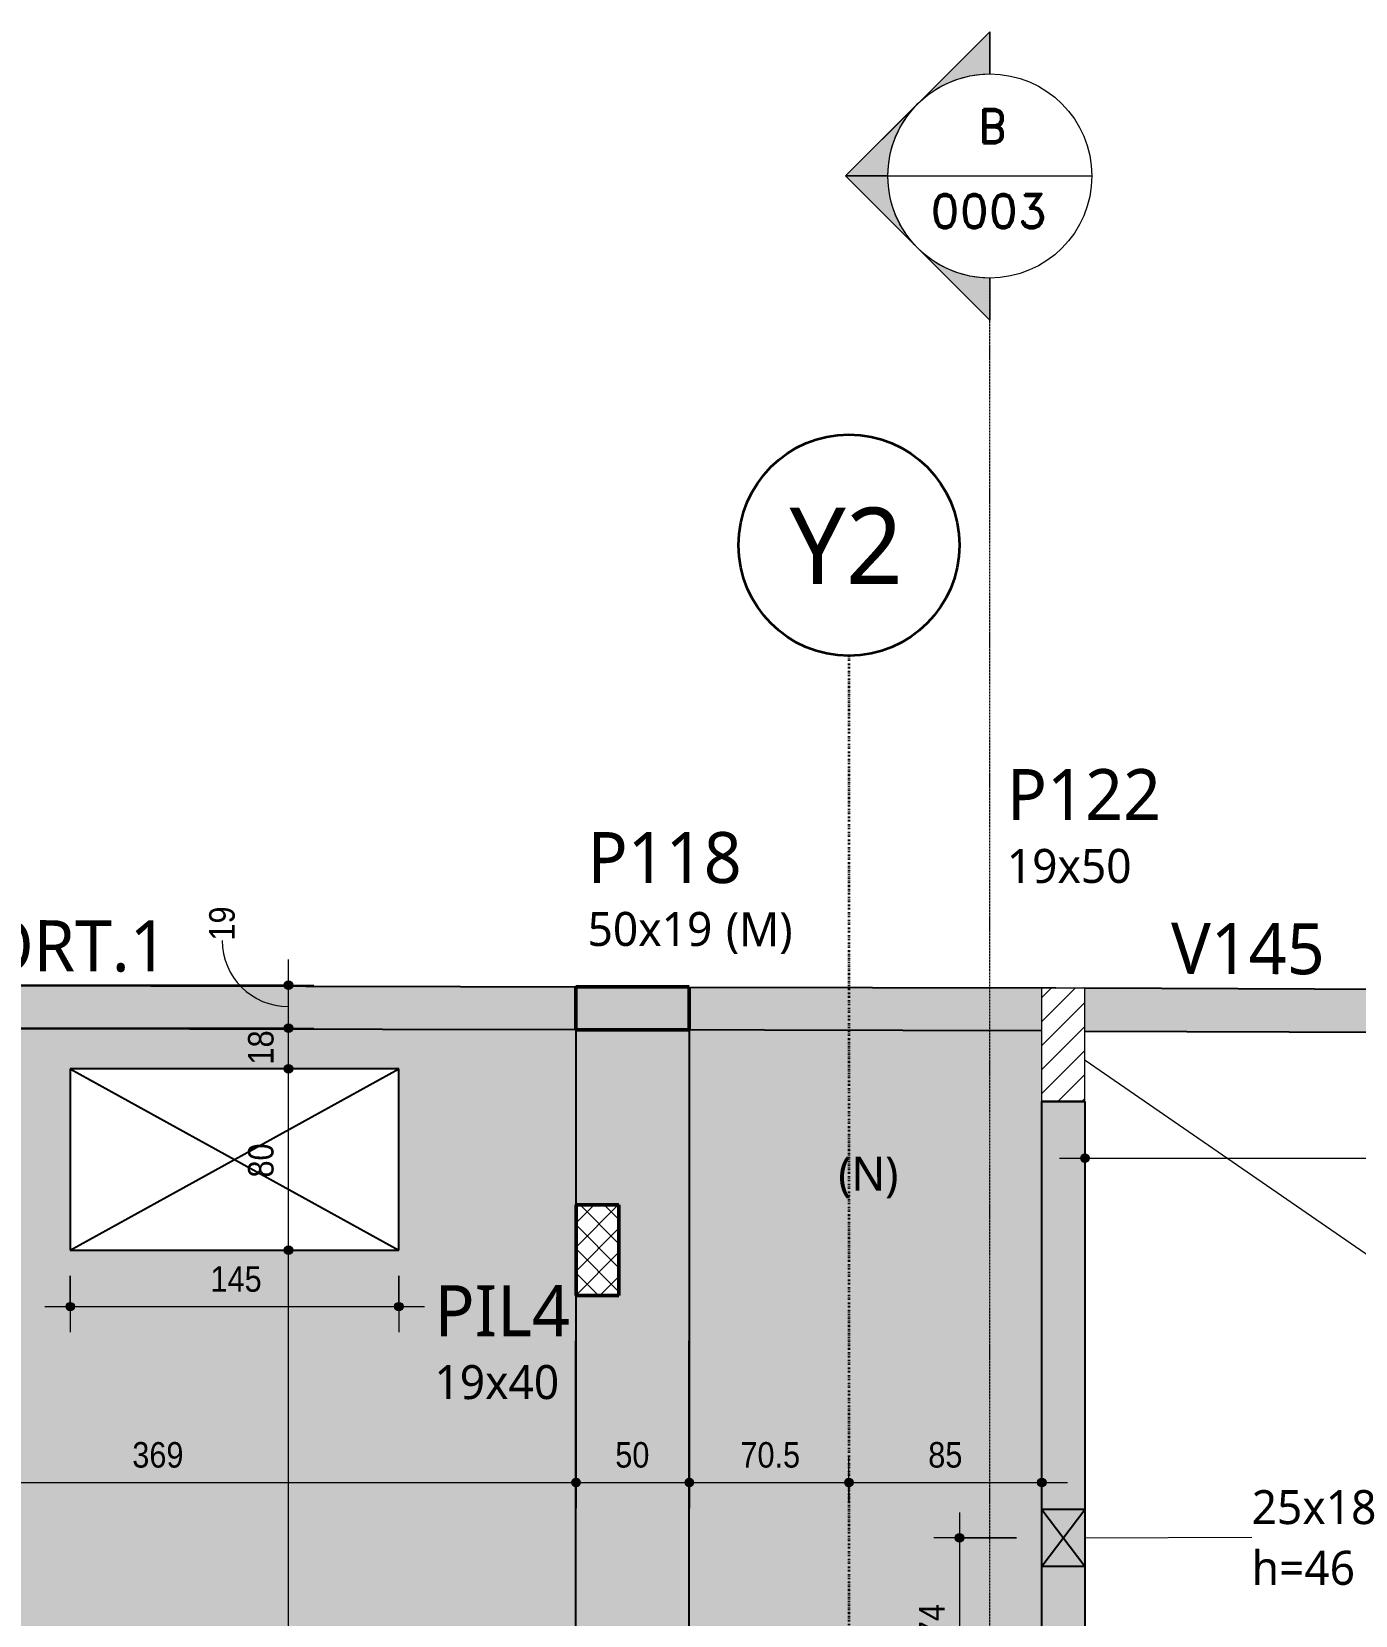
# Model space of a CAD drawing. Extents: x -2131 to 52870, y -3196 to 88043.
# Drawn here: x 44128 to 44712, y 1577 to 2276 of the extents above; entities that cross this region are included whole.
import ezdxf

# ---------------------------------------------------------------- set-up
doc = ezdxf.new("R2010")
doc.units = 0
for name, pattern in [('Centro de 6 mm', [1.32, 0.6, -0.24, 0.24, -0.24]), ('Dash dot', [1.5875, 0.635, -0.47625, 0, -0.47625]), ('Traço', [0.635, 0.3175, -0.3175])]:
    doc.linetypes.add(name, pattern=pattern)
for name, color, linetype, lineweight in [('A-ANNO-DIMS', 7, 'Continuous', 9), ('A-ANNO-DIMS-75', 7, 'Continuous', 9), ('A-DETL-GENF', 7, 'Continuous', 18), ('A-DETL-THIN', 7, 'Continuous', 25), ('A-FLOR', 7, 'Continuous', 25), ('A-GENM', 7, 'Continuous', 25), ('A-GENM-HDLN', 7, 'Traço', 18), ('A-GENM-IDEN', 7, 'Continuous', 9), ('G-ANNO-SYMB', 7, 'Continuous', 9), ('G-ANNO-TEXT', 7, 'Continuous', 9), ('S-BEAM', 7, 'Continuous', 25), ('S-BEAM-HDLN', 7, 'Traço', 25), ('S-BEAM-IDEN', 7, 'Continuous', 9), ('S-COLS', 7, 'Continuous', 25), ('S-COLS-IDEN', 7, 'Continuous', 9), ('S-GRID', 7, 'Continuous', 9), ('S-GRID-IDEN', 7, 'Continuous', 9)]:
    doc.layers.add(name, color=color, linetype=linetype, lineweight=lineweight)
doc.layers.add('A-DETL', color=7, linetype='Continuous', lineweight=18, true_color=0x00a600)
doc.styles.add('Fira Sans_3', font='', dxfattribs={"width": 0.9, "height": 11.25})
doc.styles.add('Gadugi', font='gadugi.ttf', dxfattribs={"height": 15})
doc.styles.add('Gadugi_6', font='gadugi.ttf', dxfattribs={"height": 22.5})
doc.styles.add('Gadugi_9', font='gadugi.ttf', dxfattribs={"height": 33.75})
doc.styles.add('RomanD', font='romand__.ttf', dxfattribs={"height": 15})
doc.styles.get('Fira Sans_3').set_extended_font_data('Fira Sans')
doc.dimstyles.new('PED_1_5mm_ESQ_3', dxfattribs={"dimscale": 30.48, "dimtxt": 15.344768, "dimasz": 0.492126, "dimexe": 0.369094, "dimexo": 0.369094, "dimgap": 0.073819, "dimtad": 1, "dimdec": 1, "dimrnd": 0.5, "dimdsep": 46, "dimtxsty": 'Fira Sans_3', "dimblk1": 'DOTSMALL', "dimblk2": 'DOTSMALL', "dimsah": 1, "dimcen": 0.09, "dimdle": 0.369094, "dimazin": 0, "dimtfac": 1, "dimtdec": 4, "dimtix": 1, "dimtmove": 0, "dimatfit": 3, "dimfxl": 1, "dimtvp": 1, "dimtolj": 1, "dimtzin": 0, "dimarcsym": 2})
doc.dimstyles.new('PED_1_5mm_ESQ_5', dxfattribs={"dimscale": 30.48, "dimtxt": 15.344768, "dimasz": 0.492126, "dimexe": 0.369094, "dimexo": 0.369094, "dimgap": 0.073819, "dimtad": 1, "dimdec": 1, "dimrnd": 0.5, "dimdsep": 46, "dimtxsty": 'Fira Sans_3', "dimblk1": 'DOTSMALL', "dimblk2": 'DOTSMALL', "dimsah": 1, "dimcen": 0.09, "dimdle": 0.369094, "dimazin": 0, "dimtfac": 1, "dimtdec": 4, "dimtix": 1, "dimtmove": 1, "dimatfit": 3, "dimfxl": 1, "dimtvp": 1, "dimtolj": 1, "dimtzin": 0, "dimarcsym": 2})
doc.dimstyles.new('PED_1_5mm_ESQ_7', dxfattribs={"dimscale": 30.48, "dimtxt": 15.344768, "dimasz": 0.492126, "dimexe": 0.369094, "dimexo": 0.369094, "dimgap": 0.073819, "dimtad": 1, "dimdec": 1, "dimrnd": 0.5, "dimdsep": 46, "dimtxsty": 'Fira Sans_3', "dimblk1": 'DOTSMALL', "dimblk2": 'DOTSMALL', "dimsah": 1, "dimcen": 0.09, "dimdle": 0.369094, "dimazin": 0, "dimtfac": 1, "dimtdec": 4, "dimtix": 1, "dimtmove": 0, "dimatfit": 3, "dimfxl": 1, "dimtvp": 1, "dimtolj": 1, "dimtzin": 0, "dimarcsym": 2})

# ---------------------------------------------------------------- blocks, each defined once
blk = doc.blocks.new('TQS - Pilar retangular - 50_0 x 19_0-3763603-PL C 001 - FORMA DO TÉRREO')
at = {"layer": 'S-COLS', "true_color": 0x808080}
blk.add_hatch(color=8, dxfattribs=at).paths.add_polyline_path([(-25, -9.5), (25, -9.5), (25, 9.5), (-25, 9.5), (-25, -9.46)], flags=0)
at = {"layer": 'S-COLS', "lineweight": 50}
for p, q in [((-25, 9.5), (25, 9.5)), ((-25, -9.5), (-25, 9.5)), ((25, 9.5), (25, -9.5)), ((25, -9.5), (-25, -9.5))]:
    blk.add_line(p, q, dxfattribs=at)
blk = doc.blocks.new('PED_FURO_RETANGULAR_R04_2020 - 25x18x46-3503221-PL C 001 - FORMA DO TÉRREO')
at = {"layer": 'A-GENM-HDLN'}
for p, q in [((-12.5, 9.5), (12.5, -9.5)), ((-12.5, -9.5), (12.5, 9.5)), ((-12.5, -9.5), (-12.5, 9.5)), ((12.5, 9.5), (12.5, -9.5))]:
    blk.add_line(p, q, dxfattribs=at)
blk = doc.blocks.new('Corte - M_Cabeça do corte - Preenchida-2060824-PL C 001 - FORMA DO TÉRREO')
at = {"layer": 'G-ANNO-SYMB'}
h = blk.add_hatch(color=256, dxfattribs=at)
edge = h.paths.add_edge_path(flags=0)
edge.add_line((-0.6, 0.8485), (-0.6, 0.6))
edge.add_arc((-0.6, 0), 0.6, 90, 135)
edge.add_line((-1.0243, 0.4243), (-0.6, 0.8485))
h = blk.add_hatch(color=256, dxfattribs=at)
edge = h.paths.add_edge_path(flags=0)
edge.add_line((-0.6, 0.8485), (-0.1757, 0.4243))
edge.add_arc((-0.6, 0), 0.6, 45, 90)
edge.add_line((-0.6, 0.6), (-0.6, 0.8485))
h = blk.add_hatch(color=256, dxfattribs=at)
edge = h.paths.add_edge_path(flags=0)
edge.add_line((-1.4485, 0), (-1.0243, 0.4243))
edge.add_arc((-0.6, 0), 0.6, 135, 180)
edge.add_line((-1.2, 0), (-1.4485, 0))
h = blk.add_hatch(color=256, dxfattribs=at)
edge = h.paths.add_edge_path(flags=0)
edge.add_line((0.2485, 0), (0, 0))
edge.add_arc((-0.6, 0), 0.6, 360, 405)
edge.add_line((-0.1757, 0.4243), (0.2485, 0))
for p, q in [((-0.6, 0.8485), (-1.4485, 0)), ((-0.6, 0.8485), (-1.0243, 0.4243)), ((-0.6, 0.8485), (0.2485, 0)), ((-0.6, 0.6), (-0.6, 0.8485)), ((-0.6, 0.8485), (-0.6, 0.6)), ((-0.1757, 0.4243), (-0.6, 0.8485)), ((-1.0243, 0.4243), (-1.4485, 0)), ((0.2485, 0), (-0.1757, 0.4243)), ((-1.4485, 0), (-1.2, 0)), ((0, 0), (0.2485, 0)), ((-1.2, 0), (-1.4485, 0)), ((0, 0), (0.2485, 0))]:
    blk.add_line(p, q, dxfattribs=at)
for start, end in [(360, 180), (90, 135), (45, 90), (135, 180), (360, 45), (180, 360)]:
    blk.add_arc((-0.6, 0), 0.6, start, end, dxfattribs=at)
blk = doc.blocks.new('Eixo - Y2-2173031-PL C 001 - FORMA DO TÉRREO')
at = {"layer": 'S-GRID-IDEN', "color": 40, "lineweight": 35, "true_color": 0xffc000}
blk.add_circle((0, 0), 0.65, dxfattribs=at)
blk = doc.blocks.new('DIMBLOCK325-PL C 001 - FORMA DO TÉRREO')
at = {"layer": 'A-ANNO-DIMS-75', "transparency": 16777216}
h = blk.add_hatch(color=256, dxfattribs=at)
edge = h.paths.add_edge_path(flags=0)
edge.add_arc((43998.72, 1636.06), 1.88, 0, 360)
h = blk.add_hatch(color=256, dxfattribs=at)
edge = h.paths.add_edge_path(flags=0)
edge.add_arc((44367.73, 1636.06), 1.88, 0, 360)
for p, q in [((43998.72, 1833.84), (43998.72, 1624.81)), ((43998.72, 1636.06), (43998.72, 1833.84)), ((44367.73, 1707.27), (44367.73, 1624.81)), ((44367.73, 1636.06), (44367.73, 1707.27)), ((43998.72, 1636.06), (44367.73, 1636.06))]:
    blk.add_line(p, q, dxfattribs=at)
for centre in [(43998.72, 1636.06), (44367.73, 1636.06)]:
    blk.add_circle(centre, 1.88, dxfattribs=at)
at = {"layer": 'A-ANNO-DIMS-75', "color": 0, "transparency": 16777216, "insert": (44171.92, 1653.89), "char_height": 11.25, "width": 27.1484, "attachment_point": 1, "line_spacing_factor": 1.049215, "style": 'Fira Sans_3'}
blk.add_mtext('369', dxfattribs=at)
blk = doc.blocks.new('_DotSmall')
at = {"color": 0, "linetype": 'ByBlock', "const_width": 0.5}
blk.add_lwpolyline([(-0.0625, 0, 1), (0.0625, 0, 1)], format="xyb", close=True, dxfattribs=at)
blk = doc.blocks.new('DIMBLOCK326-PL C 001 - FORMA DO TÉRREO')
at = {"layer": 'A-ANNO-DIMS-75', "transparency": 16777216}
h = blk.add_hatch(color=256, dxfattribs=at)
edge = h.paths.add_edge_path(flags=0)
edge.add_arc((44367.73, 1636.06), 1.88, 0, 360)
h = blk.add_hatch(color=256, dxfattribs=at)
edge = h.paths.add_edge_path(flags=0)
edge.add_arc((44417.74, 1636.06), 1.88, 0, 360)
for p, q in [((44417.74, 1833.52), (44417.74, 1624.81)), ((44417.74, 1636.06), (44417.74, 1833.52)), ((44367.73, 1707.27), (44367.73, 1624.81)), ((44367.73, 1636.06), (44367.73, 1707.27)), ((44367.73, 1636.06), (44417.74, 1636.06))]:
    blk.add_line(p, q, dxfattribs=at)
for centre in [(44367.73, 1636.06), (44417.74, 1636.06)]:
    blk.add_circle(centre, 1.88, dxfattribs=at)
at = {"layer": 'A-ANNO-DIMS-75', "color": 0, "transparency": 16777216, "insert": (44385.06, 1653.89), "char_height": 11.25, "width": 18.4137, "attachment_point": 1, "line_spacing_factor": 1.049215, "style": 'Fira Sans_3'}
blk.add_mtext('50', dxfattribs=at)
blk = doc.blocks.new('DIMBLOCK327-PL C 001 - FORMA DO TÉRREO')
at = {"layer": 'A-ANNO-DIMS-75', "transparency": 16777216}
h = blk.add_hatch(color=256, dxfattribs=at)
edge = h.paths.add_edge_path(flags=0)
edge.add_arc((44417.74, 1636.06), 1.88, 0, 360)
h = blk.add_hatch(color=256, dxfattribs=at)
edge = h.paths.add_edge_path(flags=0)
edge.add_arc((44488.18, 1636.06), 1.88, 0, 360)
for p, q in [((44417.74, 1833.52), (44417.74, 1624.81)), ((44417.74, 1636.06), (44417.74, 1833.52)), ((44488.18, 1627.46), (44488.18, 1647.31)), ((44417.74, 1636.06), (44488.18, 1636.06)), ((44488.18, 1636.06), (44488.18, 1627.46))]:
    blk.add_line(p, q, dxfattribs=at)
for centre in [(44417.74, 1636.06), (44488.18, 1636.06)]:
    blk.add_circle(centre, 1.88, dxfattribs=at)
at = {"layer": 'A-ANNO-DIMS-75', "color": 0, "transparency": 16777216, "insert": (44440.27, 1653.89), "char_height": 11.25, "width": 30.4535, "attachment_point": 1, "line_spacing_factor": 1.049215, "style": 'Fira Sans_3'}
blk.add_mtext('70.5', dxfattribs=at)
blk = doc.blocks.new('DIMBLOCK328-PL C 001 - FORMA DO TÉRREO')
at = {"layer": 'A-ANNO-DIMS-75', "transparency": 16777216}
h = blk.add_hatch(color=256, dxfattribs=at)
edge = h.paths.add_edge_path(flags=0)
edge.add_arc((44488.18, 1636.06), 1.88, 0, 360)
h = blk.add_hatch(color=256, dxfattribs=at)
edge = h.paths.add_edge_path(flags=0)
edge.add_arc((44573.31, 1636.06), 1.88, 0, 360)
for p, q in [((44488.18, 1627.46), (44488.18, 1647.31)), ((44573.31, 1627.46), (44573.31, 1647.31)), ((44488.18, 1636.06), (44584.56, 1636.06)), ((44488.18, 1636.06), (44488.18, 1627.46)), ((44573.31, 1636.06), (44573.31, 1627.46))]:
    blk.add_line(p, q, dxfattribs=at)
for centre in [(44488.18, 1636.06), (44573.31, 1636.06)]:
    blk.add_circle(centre, 1.88, dxfattribs=at)
at = {"layer": 'A-ANNO-DIMS-75', "color": 0, "transparency": 16777216, "insert": (44523.17, 1653.89), "char_height": 11.25, "width": 18.1776, "attachment_point": 1, "line_spacing_factor": 1.049215, "style": 'Fira Sans_3'}
blk.add_mtext('85', dxfattribs=at)
blk = doc.blocks.new('DIMBLOCK330-PL C 001 - FORMA DO TÉRREO')
at = {"layer": 'A-ANNO-DIMS-75', "transparency": 16777216}
h = blk.add_hatch(color=256, dxfattribs=at)
edge = h.paths.add_edge_path(flags=0)
edge.add_arc((44240.83, 1738.52), 1.88, 0, 360)
h = blk.add_hatch(color=256, dxfattribs=at)
edge = h.paths.add_edge_path(flags=0)
edge.add_arc((44240.83, 1157.38), 1.88, 0, 360)
for p, q in [((44249.43, 1738.52), (44229.58, 1738.52)), ((44240.83, 1157.38), (44240.83, 1738.52)), ((44240.83, 1738.52), (44249.43, 1738.52)), ((44249.43, 1157.38), (44229.58, 1157.38)), ((44240.83, 1157.38), (44249.43, 1157.38))]:
    blk.add_line(p, q, dxfattribs=at)
for centre in [(44240.83, 1738.52), (44240.83, 1157.38)]:
    blk.add_circle(centre, 1.88, dxfattribs=at)
at = {"layer": 'A-ANNO-DIMS-75', "color": 0, "transparency": 16777216, "insert": (44223, 1437.23), "char_height": 11.25, "width": 25.732, "attachment_point": 1, "rotation": 90, "line_spacing_factor": 1.049215, "style": 'Fira Sans_3'}
blk.add_mtext('581', dxfattribs=at)
blk = doc.blocks.new('DIMBLOCK331-PL C 001 - FORMA DO TÉRREO')
at = {"layer": 'A-ANNO-DIMS-75', "transparency": 16777216}
h = blk.add_hatch(color=256, dxfattribs=at)
edge = h.paths.add_edge_path(flags=0)
edge.add_arc((44240.83, 1818.52), 1.88, 0, 360)
h = blk.add_hatch(color=256, dxfattribs=at)
edge = h.paths.add_edge_path(flags=0)
edge.add_arc((44240.83, 1738.52), 1.88, 0, 360)
for p, q in [((44249.43, 1818.52), (44229.58, 1818.52)), ((44240.83, 1738.52), (44240.83, 1818.52)), ((44240.83, 1818.52), (44249.43, 1818.52)), ((44249.43, 1738.52), (44229.58, 1738.52)), ((44240.83, 1738.52), (44249.43, 1738.52))]:
    blk.add_line(p, q, dxfattribs=at)
for centre in [(44240.83, 1818.52), (44240.83, 1738.52)]:
    blk.add_circle(centre, 1.88, dxfattribs=at)
at = {"layer": 'A-ANNO-DIMS-75', "color": 0, "transparency": 16777216, "insert": (44223, 1770.56), "char_height": 11.25, "width": 19.1219, "attachment_point": 1, "rotation": 90, "line_spacing_factor": 1.049215, "style": 'Fira Sans_3'}
blk.add_mtext('80', dxfattribs=at)
blk = doc.blocks.new('DIMBLOCK332-PL C 001 - FORMA DO TÉRREO')
at = {"layer": 'A-ANNO-DIMS-75', "transparency": 16777216}
h = blk.add_hatch(color=256, dxfattribs=at)
edge = h.paths.add_edge_path(flags=0)
edge.add_arc((44240.83, 1836.44), 1.88, 0, 360)
h = blk.add_hatch(color=256, dxfattribs=at)
edge = h.paths.add_edge_path(flags=0)
edge.add_arc((44240.83, 1818.52), 1.88, 0, 360)
for p, q in [((44010.07, 1836.44), (44252.08, 1836.44)), ((44240.83, 1836.44), (44010.07, 1836.44)), ((44240.83, 1818.52), (44240.83, 1836.44)), ((44249.43, 1818.52), (44229.58, 1818.52)), ((44240.83, 1818.52), (44249.43, 1818.52))]:
    blk.add_line(p, q, dxfattribs=at)
for centre in [(44240.83, 1836.44), (44240.83, 1818.52)]:
    blk.add_circle(centre, 1.88, dxfattribs=at)
at = {"layer": 'A-ANNO-DIMS-75', "color": 0, "transparency": 16777216, "insert": (44223, 1820.4), "char_height": 11.25, "width": 16.9973, "attachment_point": 1, "rotation": 90, "line_spacing_factor": 1.049215, "style": 'Fira Sans_3'}
blk.add_mtext('18', dxfattribs=at)
blk = doc.blocks.new('DIMBLOCK333-PL C 001 - FORMA DO TÉRREO')
at = {"layer": 'A-ANNO-DIMS-75', "transparency": 16777216}
h = blk.add_hatch(color=256, dxfattribs=at)
edge = h.paths.add_edge_path(flags=0)
edge.add_arc((44240.83, 1855.44), 1.88, 0, 360)
h = blk.add_hatch(color=256, dxfattribs=at)
edge = h.paths.add_edge_path(flags=0)
edge.add_arc((44240.83, 1836.44), 1.88, 0, 360)
for p, q in [((44240.83, 1836.44), (44240.83, 1866.69)), ((44010.11, 1855.44), (44252.08, 1855.44)), ((44240.83, 1855.44), (44010.11, 1855.44)), ((44010.07, 1836.44), (44252.08, 1836.44)), ((44240.83, 1836.44), (44010.07, 1836.44))]:
    blk.add_line(p, q, dxfattribs=at)
for centre in [(44240.83, 1855.44), (44240.83, 1836.44)]:
    blk.add_circle(centre, 1.88, dxfattribs=at)
blk.add_ellipse((44240.83, 1875.07), major_axis=(29.23, 0), ratio=0.996448, start_param=3.141593, end_param=4.712389, dxfattribs=at)
at = {"layer": 'A-ANNO-DIMS-75', "color": 0, "transparency": 16777216, "insert": (44205.85, 1875.07), "char_height": 11.25, "width": 16.7612, "attachment_point": 1, "rotation": 90, "line_spacing_factor": 1.049215, "style": 'Fira Sans_3'}
blk.add_mtext('19', dxfattribs=at)
blk = doc.blocks.new('DIMBLOCK484-PL C 001 - FORMA DO TÉRREO')
at = {"layer": 'A-ANNO-DIMS-75', "transparency": 16777216}
h = blk.add_hatch(color=256, dxfattribs=at)
edge = h.paths.add_edge_path(flags=0)
edge.add_arc((44592.31, 1779.07), 1.88, 0, 360)
h = blk.add_hatch(color=256, dxfattribs=at)
edge = h.paths.add_edge_path(flags=0)
edge.add_arc((44924.02, 1779.07), 1.88, 0, 360)
for p, q in [((44592.31, 1770.47), (44592.31, 1790.32)), ((44924.02, 1770.47), (44924.02, 1790.32)), ((44581.06, 1779.07), (44935.27, 1779.07)), ((44592.31, 1779.07), (44592.31, 1770.47)), ((44924.02, 1779.07), (44924.02, 1770.47))]:
    blk.add_line(p, q, dxfattribs=at)
for centre in [(44592.31, 1779.07), (44924.02, 1779.07)]:
    blk.add_circle(centre, 1.88, dxfattribs=at)
at = {"layer": 'A-ANNO-DIMS-75', "color": 0, "transparency": 16777216, "insert": (44742.33, 1796.9), "char_height": 11.25, "width": 38.0078, "attachment_point": 1, "line_spacing_factor": 1.049215, "style": 'Fira Sans_3'}
blk.add_mtext('331.5', dxfattribs=at)
blk = doc.blocks.new('DIMBLOCK528-PL C 001 - FORMA DO TÉRREO')
at = {"layer": 'A-ANNO-DIMS-75', "transparency": 16777216}
h = blk.add_hatch(color=256, dxfattribs=at)
edge = h.paths.add_edge_path(flags=0)
edge.add_arc((44144.56, 1713.62), 1.88, 0, 360)
h = blk.add_hatch(color=256, dxfattribs=at)
edge = h.paths.add_edge_path(flags=0)
edge.add_arc((44289.56, 1713.62), 1.88, 0, 360)
for p, q in [((44144.56, 1727.27), (44144.56, 1702.37)), ((44144.56, 1713.62), (44144.56, 1727.27)), ((44289.56, 1727.27), (44289.56, 1702.37)), ((44289.56, 1713.62), (44289.56, 1727.27)), ((44133.31, 1713.62), (44300.81, 1713.62))]:
    blk.add_line(p, q, dxfattribs=at)
for centre in [(44144.56, 1713.62), (44289.56, 1713.62)]:
    blk.add_circle(centre, 1.88, dxfattribs=at)
at = {"layer": 'A-ANNO-DIMS-75', "color": 0, "transparency": 16777216, "insert": (44206.43, 1731.45), "char_height": 11.25, "width": 25.4959, "attachment_point": 1, "line_spacing_factor": 1.049215, "style": 'Fira Sans_3'}
blk.add_mtext('145', dxfattribs=at)
blk = doc.blocks.new('DIMBLOCK625-PL C 001 - FORMA DO TÉRREO')
at = {"layer": 'A-ANNO-DIMS-75', "transparency": 16777216}
h = blk.add_hatch(color=256, dxfattribs=at)
edge = h.paths.add_edge_path(flags=0)
edge.add_arc((44536.93, 1611.65), 1.88, 0, 360)
h = blk.add_hatch(color=256, dxfattribs=at)
edge = h.paths.add_edge_path(flags=0)
edge.add_arc((44536.93, 1537.4), 1.88, 0, 360)
for p, q in [((44536.93, 1622.9), (44536.93, 1537.4)), ((44562.06, 1611.65), (44525.68, 1611.65)), ((44536.93, 1611.65), (44562.06, 1611.65)), ((44562.06, 1537.4), (44525.68, 1537.4)), ((44536.93, 1537.4), (44562.06, 1537.4))]:
    blk.add_line(p, q, dxfattribs=at)
for centre in [(44536.93, 1611.65), (44536.93, 1537.4)]:
    blk.add_circle(centre, 1.88, dxfattribs=at)
at = {"layer": 'A-ANNO-DIMS-75', "color": 0, "transparency": 16777216, "insert": (44519.1, 1567.44), "char_height": 11.25, "width": 16.9973, "attachment_point": 1, "rotation": 90, "line_spacing_factor": 1.049215, "style": 'Fira Sans_3'}
blk.add_mtext('74', dxfattribs=at)

msp = doc.modelspace()

# ---------------------------------------------------------------- hatches: boundary and pattern name
at = {"layer": 'A-DETL-GENF', "true_color": 0x808080}
h = msp.add_hatch(dxfattribs=at)
h.set_pattern_fill('FP_5', color=8, style=0, pattern_type=2)
h.set_pattern_definition([(45, (44240.043, 0), (-5.3033, 5.3033), [])])
h.paths.add_polyline_path([(44573.312, 1804.203), (44592.312, 1804.203), (44592.312, 1854.119), (44573.177, 1854.119), (44573.177, 1804.203)], flags=0)
at = {"layer": 'A-DETL-GENF', "true_color": 0x0000ff}
h = msp.add_hatch(dxfattribs=at)
h.set_pattern_fill('FP_9', color=5, style=0, pattern_type=2)
h.set_pattern_definition([(45, (44240.043, 0), (-5.3033, 5.3033), []), (135, (44240.043, 0), (-5.3033, -5.3033), [])])
h.paths.add_polyline_path([(43977.853, 1718.496), (43995.998, 1724.131), (43984.133, 1762.331), (43965.988, 1756.696), (43971.632, 1738.524)], flags=0)
h.paths.add_polyline_path([(44371.219, 1718.523), (44386.649, 1718.523), (44386.649, 1758.523), (44367.756, 1758.523), (44367.756, 1718.523)], flags=0)
at = {"layer": 'A-FLOR', "true_color": 0xd9d9d9}
h = msp.add_hatch(color=254, dxfattribs=at)
h.paths.add_polyline_path([(44417.741, 1157.384), (44573.312, 1157.384), (44573.312, 1804.203), (44573.177, 1804.203), (44573.177, 1835.258), (44417.74, 1835.577), (44417.681, 1157.384)], flags=0)
h.paths.add_polyline_path([(44096.678, 1157.384), (44367.681, 1157.384), (44367.681, 1835.638), (44362.847, 1835.69), (43998.73, 1836.438), (43999.356, 1157.384)], flags=0)
h.paths.add_polyline_path([(44289.556, 1738.524), (44144.556, 1738.524), (44144.556, 1818.524), (44289.556, 1818.524)], flags=0)
at = {"layer": 'S-BEAM', "true_color": 0xff00ff}
h = msp.add_hatch(color=6, dxfattribs=at)
h.paths.add_polyline_path([(44573.177, 1835.258), (44573.177, 1854.119), (44579.466, 1854.119), (44579.467, 1854.245), (44417.634, 1854.577), (44417.636, 1835.642), (44417.741, 1835.577), (44558.564, 1835.288)], flags=0)
h.paths.add_polyline_path([(44367.636, 1835.68), (44367.634, 1854.638), (44362.847, 1854.69), (43933.968, 1855.571), (43933.929, 1836.571), (44367.634, 1835.68)], flags=0)
at = {"layer": 'S-BEAM', "true_color": 0xf09862}
msp.add_hatch(color=21, dxfattribs=at).paths.add_polyline_path([(44924.017, 1833.867), (44924.017, 1852.867), (44592.312, 1854.119), (44592.312, 1835.165), (44775.178, 1834.45)], flags=0)
at = {"layer": 'S-BEAM', "true_color": 0xd9d9d9}
h = msp.add_hatch(color=254, dxfattribs=at)
h.paths.add_polyline_path([(44417.681, 1157.384), (44417.74, 1835.577), (44367.74, 1835.638), (44367.741, 1157.384), (44386.678, 1157.384)], flags=0)
h.paths.add_polyline_path([(44367.756, 1718.523), (44367.756, 1758.523), (44386.649, 1758.523), (44386.649, 1718.523), (44371.219, 1718.523)], flags=0)
at = {"layer": 'S-BEAM', "true_color": 0xff00ff}
h = msp.add_hatch(color=6, dxfattribs=at)
h.paths.add_polyline_path([(44592.312, 738.119), (44592.312, 1109.884), (44573.312, 1109.884), (44573.312, 738.119)], flags=0)
h.paths.add_polyline_path([(44573.312, 1159.884), (44592.312, 1159.884), (44592.312, 1804.119), (44573.312, 1804.119), (44573.312, 1526.481)], flags=0)

# ---------------------------------------------------------------- linework, layer by layer
at = {"layer": 'A-DETL', "color": 7}
for p, q in [((44592.312, 1854.119), (44573.177, 1854.119)), ((44573.177, 1854.119), (44573.177, 1804.203)), ((44592.312, 1804.203), (44592.312, 1854.119)), ((44573.177, 1804.203), (44592.312, 1804.203)), ((44386.649, 1758.523), (44367.756, 1758.523)), ((44367.756, 1758.523), (44367.756, 1718.523)), ((44386.649, 1718.523), (44386.649, 1758.523)), ((44367.756, 1718.523), (44386.649, 1718.523))]:
    msp.add_line(p, q, dxfattribs=at)
at = {"layer": 'A-DETL', "color": 9, "true_color": 0xc0c0c0}
msp.add_line((44592.437, 1822.332), (44890.427, 1616.885), dxfattribs=at)
at = {"layer": 'A-DETL-THIN'}
for p, q in [((44144.556, 1818.524), (44289.556, 1738.524)), ((44144.556, 1738.524), (44289.556, 1818.524)), ((44573.312, 1624.148), (44592.312, 1599.148)), ((44573.312, 1599.148), (44592.312, 1624.148))]:
    msp.add_line(p, q, dxfattribs=at)
at = {"layer": 'A-DETL-THIN', "lineweight": 50}
for p, q in [((44367.731, 1758.562), (44386.649, 1758.562)), ((44367.731, 1718.523), (44367.731, 1758.562)), ((44386.649, 1758.562), (44386.649, 1718.523)), ((44386.649, 1718.523), (44367.731, 1718.523))]:
    msp.add_line(p, q, dxfattribs=at)
at = {"layer": 'A-FLOR'}
for p, q in [((44289.556, 1818.524), (44144.556, 1818.524)), ((44144.556, 1818.524), (44144.556, 1738.524)), ((44289.556, 1738.524), (44289.556, 1818.524)), ((44144.556, 1738.524), (44289.556, 1738.524))]:
    msp.add_line(p, q, dxfattribs=at)
at = {"layer": 'A-GENM-IDEN'}
msp.add_line((44592.312, 1611.648), (44665.888, 1612.015), dxfattribs=at)
at = {"layer": 'G-ANNO-SYMB'}
msp.add_line((44505.352, 2212.278), (44595.352, 2212.278), dxfattribs=at)
at = {"layer": 'G-ANNO-SYMB', "linetype": 'Centro de 6 mm'}
msp.add_line((44550.352, -947.416), (44550.352, 2167.278), dxfattribs=at)
at = {"layer": 'S-BEAM'}
for p, q in [((43933.968, 1855.571), (44385.078, 1854.644)), ((44417.634, 1854.577), (44579.467, 1854.245)), ((44579.467, 1854.245), (44579.466, 1854.119)), ((44592.295, 1854.165), (44592.295, 1854.119)), ((44592.295, 1854.165), (44924.017, 1852.867)), ((44367.636, 1835.68), (43933.929, 1836.571)), ((44367.681, 1157.384), (44367.74, 1835.638)), ((44573.177, 1835.258), (44389.697, 1835.635)), ((44417.681, 1157.384), (44417.74, 1835.577)), ((44592.312, 1835.165), (44924.017, 1833.867)), ((44573.312, 1159.884), (44573.312, 1804.119)), ((44573.312, 1804.119), (44592.312, 1804.119)), ((44592.312, 1804.119), (44592.312, 1159.884))]:
    msp.add_line(p, q, dxfattribs=at)
at = {"layer": 'S-BEAM-HDLN', "linetype": 'Continuous'}
for p, q in [((44389.716, 1854.635), (44417.629, 1854.577)), ((44367.74, 1835.643), (44367.741, 1844.775)), ((44417.74, 1835.582), (44417.741, 1844.77)), ((44385.059, 1835.644), (44367.641, 1835.68)), ((44592.312, 1624.148), (44573.312, 1624.148)), ((44573.312, 1599.148), (44592.312, 1599.148))]:
    msp.add_line(p, q, dxfattribs=at)
at = {"layer": 'S-COLS'}
msp.add_line((44592.312, 1804.119), (44573.312, 1804.119), dxfattribs=at)
at = {"layer": 'S-GRID', "color": 40, "linetype": 'Dash dot', "lineweight": 35, "true_color": 0xffc000}
msp.add_line((44488.183, 2000.71), (44488.183, -1018.232), dxfattribs=at)

# ---------------------------------------------------------------- block references
at = {"layer": 'A-GENM', "linetype": 'Traço', "lineweight": 18, "rotation": 89.9999999999999}
msp.add_blockref('PED_FURO_RETANGULAR_R04_2020 - 25x18x46-3503221-PL C 001 - FORMA DO TÉRREO', (44582.812, 1611.648), dxfattribs=at)
at = {"layer": 'G-ANNO-SYMB', "extrusion": (0, 0, -1), "xscale": 74.99999999999996, "yscale": 74.99999999999996, "zscale": 74.99999999999996, "rotation": 270.0000000000002}
msp.add_blockref('Corte - M_Cabeça do corte - Preenchida-2060824-PL C 001 - FORMA DO TÉRREO', (-44550.352, 2167.278), dxfattribs=at)
at = {"layer": 'S-COLS', "rotation": 0.004866093814789727}
msp.add_blockref('TQS - Pilar retangular - 50_0 x 19_0-3763603-PL C 001 - FORMA DO TÉRREO', (44392.635, 1845.14), dxfattribs=at)
at = {"layer": 'S-GRID-IDEN', "color": 40, "true_color": 0xffc000, "xscale": 74.99999999999996, "yscale": 74.99999999999996, "zscale": 74.99999999999996, "rotation": 180}
msp.add_blockref('Eixo - Y2-2173031-PL C 001 - FORMA DO TÉRREO', (44488.183, 2049.46), dxfattribs=at)

# ---------------------------------------------------------------- texts
at = {"layer": 'A-GENM-IDEN', "char_height": 15, "attachment_point": 1, "style": 'Gadugi'}
for s, insert, width in [('25x18', (44665.888, 1632.706), 67.34175), ('h=46', (44665.888, 1605.919), 59.5253)]:
    msp.add_mtext(s, dxfattribs=dict(at, insert=insert, width=width))
at = {"layer": 'G-ANNO-SYMB', "char_height": 15, "attachment_point": 1, "style": 'RomanD'}
for s, insert, width in [('B', (44545.007, 2241.713), 16.83544), ('0003', (44524.157, 2204.295), 67.34175)]:
    msp.add_mtext(s, dxfattribs=dict(at, insert=insert, width=width))
at = {"layer": 'G-ANNO-TEXT', "char_height": 15, "attachment_point": 1, "style": 'Gadugi'}
for s, insert, width in [('(M)', (44433.873, 1887.519), 39.08227), ('(N)', (44483.444, 1779.757), 34.87341)]:
    msp.add_mtext(s, dxfattribs=dict(at, insert=insert, width=width))
at = {"layer": 'S-BEAM-IDEN', "char_height": 22.5, "attachment_point": 1, "style": 'Gadugi_6'}
for s, insert, width, rotation in [('CORT.1', (44087.021, 1884.165), 125.66452, 359.8823), ('V145', (44630.304, 1882.932), 87.18352, 359.775804)]:
    msp.add_mtext(s, dxfattribs=dict(at, insert=insert, width=width, rotation=rotation))
at = {"layer": 'S-COLS-IDEN', "attachment_point": 1}
for s, insert, char_height, width, style in [('P122', (44557.844, 1950.724), 22.5, 84.77845, 'Gadugi_6'), ('P118', (44372.83, 1922.931), 22.5, 84.77845, 'Gadugi_6'), ('19x50', (44557.844, 1915.49), 15, 67.34175, 'Gadugi'), ('50x19', (44372.83, 1887.697), 15, 67.34175, 'Gadugi'), ('PIL4', (44305.264, 1723.091), 22.5, 70.94934, 'Gadugi_6'), ('19x40', (44305.264, 1687.856), 15, 67.34175, 'Gadugi')]:
    msp.add_mtext(s, dxfattribs=dict(at, insert=insert, char_height=char_height, width=width, style=style))
at = {"layer": 'S-GRID-IDEN', "color": 40, "true_color": 0xffc000, "insert": (44461.905, 2066.029), "char_height": 33.75, "width": 63.13289, "attachment_point": 1, "style": 'Gadugi_9'}
msp.add_mtext('Y2', dxfattribs=at)

# ---------------------------------------------------------------- dimensions: what is measured, and where the dimension line sits
at = {"layer": 'A-ANNO-DIMS'}
dim = msp.add_linear_dim(base=(44240.828, 1855.438), p1=(43998.818, 1836.438), p2=(43998.857, 1855.438), angle=90, dimstyle='PED_1_5mm_ESQ_5', override={"dimpost": '<>', "dimfxl": 19}, dxfattribs=at)
dim.commit()
dim.dimension.update_dxf_attribs({"geometry": 'DIMBLOCK333-PL C 001 - FORMA DO TÉRREO', "text_midpoint": (44213.353, 1883.447), "dimtype": 160, "text_rotation": 90})
for base, p1, p2, dimstyle, override, picture, middle in [((44367.731, 1636.062), (43998.722, 1845.087), (44367.731, 1718.523), 'PED_1_5mm_ESQ_3', {"dimpost": '<>', "dimfxl": 390.110502}, 'DIMBLOCK325-PL C 001 - FORMA DO TÉRREO', (44183.227, 1644.117)), ((44417.741, 1636.062), (44367.731, 1718.523), (44417.741, 1844.77), 'PED_1_5mm_ESQ_3', {"dimpost": '<>', "dimfxl": 135.791533}, 'DIMBLOCK326-PL C 001 - FORMA DO TÉRREO', (44392.736, 1644.035)), ((44488.183, 1636.062), (44417.741, 1844.77), (44488.183, 1638.714), 'PED_1_5mm_ESQ_3', {"dimpost": '<>', "dimfxl": 217.764064}, 'DIMBLOCK327-PL C 001 - FORMA DO TÉRREO', (44452.962, 1644.035)), ((44924.017, 1779.068), (44592.312, 1781.72), (44924.017, 1781.72), 'PED_1_5mm_ESQ_7', {"dimpost": '<>', "dimfxl": 331.705146}, 'DIMBLOCK484-PL C 001 - FORMA DO TÉRREO', (44758.165, 1787.041)), ((44289.556, 1713.621), (44144.556, 1738.524), (44289.556, 1738.524), 'PED_1_5mm_ESQ_7', {"dimpost": '<>', "dimfxl": 145}, 'DIMBLOCK528-PL C 001 - FORMA DO TÉRREO', (44217.056, 1721.594)), ((44573.312, 1636.062), (44488.183, 1638.714), (44573.312, 1638.714), 'PED_1_5mm_ESQ_3', {"dimpost": '<>', "dimfxl": 85.129341}, 'DIMBLOCK328-PL C 001 - FORMA DO TÉRREO', (44530.748, 1644.035))]:
    dim = msp.add_linear_dim(base=base, p1=p1, p2=p2, dimstyle=dimstyle, override=override, dxfattribs=at)
    dim.commit()
    dim.dimension.update_dxf_attribs({"geometry": picture, "text_midpoint": middle})
for base, p1, p2, dimstyle, override, picture, middle in [((44240.828, 1836.438), (44238.176, 1818.524), (43998.818, 1836.438), 'PED_1_5mm_ESQ_3', {"dimpost": '<>', "dimfxl": 240.027454}, 'DIMBLOCK332-PL C 001 - FORMA DO TÉRREO', (44232.855, 1827.481)), ((44240.828, 1818.524), (44238.176, 1738.524), (44238.176, 1818.524), 'PED_1_5mm_ESQ_3', {"dimpost": '<>', "dimfxl": 80}, 'DIMBLOCK331-PL C 001 - FORMA DO TÉRREO', (44232.855, 1778.524)), ((44240.828, 1738.524), (44238.176, 1157.384), (44238.176, 1738.524), 'PED_1_5mm_ESQ_3', {"dimpost": '<>', "dimfxl": 581.139393}, 'DIMBLOCK330-PL C 001 - FORMA DO TÉRREO', (44232.855, 1447.954)), ((44536.927, 1537.404), (44573.312, 1611.648), (44573.312, 1537.404), 'PED_1_5mm_ESQ_7', {"dimpost": '<>', "dimfxl": 74.244339}, 'DIMBLOCK625-PL C 001 - FORMA DO TÉRREO', (44528.97, 1574.526))]:
    dim = msp.add_linear_dim(base=base, p1=p1, p2=p2, angle=90, dimstyle=dimstyle, override=override, dxfattribs=at)
    dim.commit()
    dim.dimension.update_dxf_attribs({"geometry": picture, "text_midpoint": middle})

doc.saveas('drawing.dxf')
